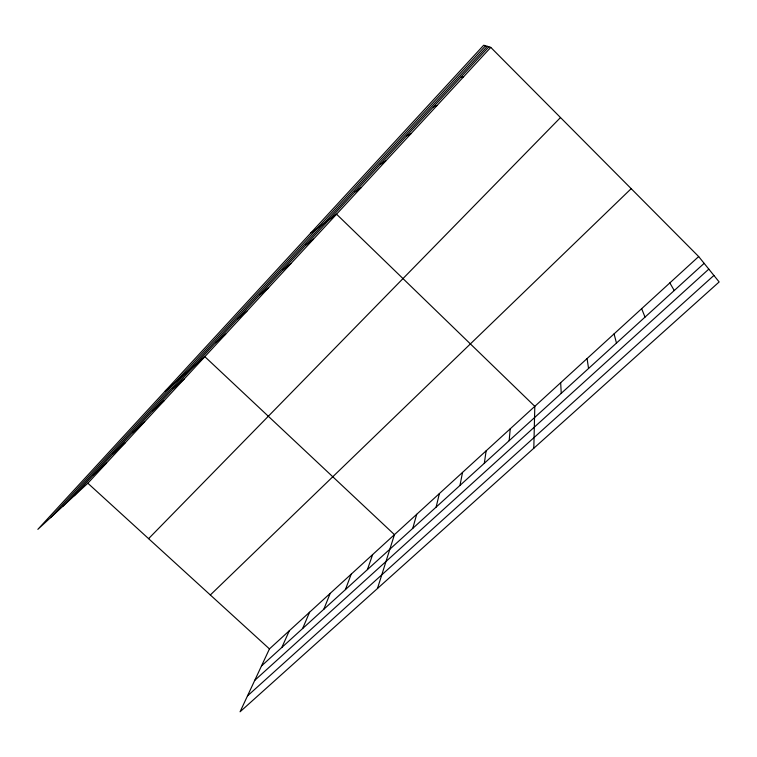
<?xml version="1.0" encoding="UTF-8"?>
<svg xmlns="http://www.w3.org/2000/svg" width="757" height="757" viewBox="0 0 757 757"><rect width="100%" height="100%" fill="white"/><g stroke="black" fill="none" stroke-linecap="round" stroke-linejoin="round"><path stroke-width="1.14" d="M533.808 448.239L534.811 406.339L336.553 214.203L310.673 233.109M509.168 440.678L510.227 428.803M484.319 463.284L486.145 450.822M459.972 485.417L462.536 472.396M436.127 507.105L439.391 493.555M412.764 528.367L416.7 514.296M377.469 588.501L394.444 534.641L204.844 356.67L165.253 391.009M367.41 569.614L372.624 554.597M345.4 589.637L351.201 574.166M323.807 609.271L330.184 593.384M302.63 628.537L309.566 612.233M281.859 647.434L289.316 630.742M698.673 256.557L269.445 648.91L240.073 711.779L719.15 281.954L698.673 256.557L490.763 47.388L483.704 45.221L37.85 529.351L87.84 483.231L490.763 47.388M50.492 517.693L485.521 45.78M62.859 506.272L487.271 46.319M74.3 495.731L488.88 46.811M148.599 538.653L560.502 117.553M210.332 594.983L631.187 188.663M93.31 475.141L106.425 463.133M261.468 665.971L704.142 263.341M112.689 454.153L125.359 442.646M254.749 680.354L708.807 269.123M247.482 695.91L713.898 275.444M132.456 432.749L144.663 421.772M152.611 410.919L164.335 400.491M173.183 388.653L184.396 378.793M215.575 342.741L225.7 334.111M237.443 319.075L246.981 311.089M259.755 294.908L268.688 287.603M282.55 270.23L290.849 263.644M305.828 245.022L313.464 239.174M354.655 192.155L360.852 187.916M380.279 164.411L385.682 161.052M406.49 136.033L411.079 133.592M433.307 106.983L437.035 105.507M460.767 77.252L463.596 76.779M87.84 483.231L269.445 648.91M669.841 282.91L674.25 290.527M641.643 308.676L645.03 317.107M614.059 333.894L616.472 343.072M587.072 358.563L588.558 368.47M560.663 382.701L561.249 393.309"/></g></svg>
